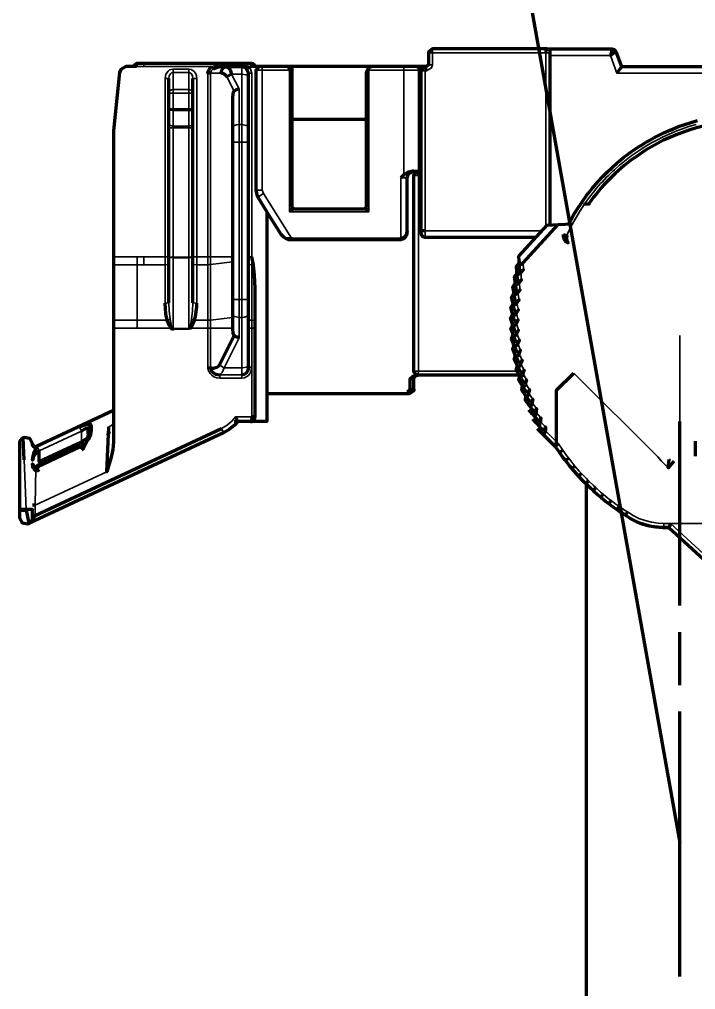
# Model space of a CAD drawing. Extents: x 0 to 174, y 0 to 33.
# Drawn here: x 30.318 to 31.323, y 16.521 to 17.963 of the extents above; entities that cross this region are included whole.
import ezdxf

# ---------------------------------------------------------------- set-up
doc = ezdxf.new("R2010")
doc.units = 0
doc.layers.add('PDF2_형상', color=157, linetype='Continuous', true_color=0x405f80)

msp = doc.modelspace()

# ---------------------------------------------------------------- linework, layer by layer
at = {"layer": 'PDF2_형상', "color": 7, "lineweight": 70}
msp.add_lwpolyline([(30.8801, 19.1001), (31.2996, 16.7394)], dxfattribs=at)
at = {"layer": 'PDF2_형상', "lineweight": 70}
for points in [[(31.1072, 17.6578), (31.1072, 17.9136), (31.1068, 17.916), (31.1056, 17.9179), (31.1036, 17.9192), (31.1014, 17.9196), (31.1004, 17.9196), (30.9321, 17.9196), (30.9262, 17.9147), (30.9261, 17.9136), (30.9261, 17.896), (30.9232, 17.8931), (30.9213, 17.8931), (30.9078, 17.8931), (30.8897, 17.8931), (30.8435, 17.8931), (30.7185, 17.8931), (30.679, 17.8931), (30.6742, 17.8931), (30.6633, 17.8931), (30.6633, 17.8979)], [(31.1004, 17.9196), (31.1004, 17.9136)], [(31.1021, 17.9196), (31.1993, 17.9196), (31.2026, 17.9185), (31.2039, 17.9172), (31.2047, 17.9157), (31.2132, 17.8931)], [(31.1993, 17.9196), (31.1965, 17.9097), (31.2047, 17.9157)], [(30.6742, 17.8931), (30.6693, 17.8881), (30.6693, 17.7097), (30.6715, 17.7004), (30.6722, 17.6992), (30.686, 17.6774), (30.686, 17.3654), (30.6614, 17.3654), (30.6425, 17.3654), (30.6375, 17.3599), (30.6299, 17.3537), (30.6214, 17.3489), (30.4947, 17.2897), (30.3318, 17.2139), (30.3333, 17.2147)], [(30.4921, 17.8931), (30.4764, 17.8931), (30.4685, 17.889), (30.4665, 17.8842), (30.4579, 17.7975), (30.4576, 17.7917), (30.4576, 17.6106), (30.4576, 17.5987), (30.4576, 17.516), (30.4576, 17.5043), (30.4576, 17.4343), (30.4576, 17.3354), (30.4567, 17.3239), (30.4543, 17.3125), (30.4478, 17.2907), (30.451, 17.3578)], [(30.6682, 17.8931), (30.6679, 17.8949), (30.6668, 17.8965), (30.6653, 17.8975), (30.6633, 17.8979), (30.5029, 17.8979), (30.4931, 17.8979), (30.4921, 17.8979), (30.4872, 17.8931)], [(30.6018, 17.8832), (30.5983, 17.8832), (30.599, 17.8869), (30.601, 17.8904), (30.6036, 17.8931)], [(30.6062, 17.8897), (30.6118, 17.8922), (30.6179, 17.8931), (30.6247, 17.8931), (30.6486, 17.8931), (30.6486, 17.8954)], [(30.6274, 17.8924), (30.6233, 17.8928)], [(30.6578, 17.4418), (30.6585, 17.4461), (30.6585, 17.4496), (30.6585, 17.5247), (30.6585, 17.5467), (30.6585, 17.7807), (30.6585, 17.8026), (30.6585, 17.8778), (30.6585, 17.8832), (30.6544, 17.8911), (30.6486, 17.8931)], [(30.6596, 17.8931), (30.6562, 17.89), (30.656, 17.8897)], [(30.8435, 17.8931), (30.8396, 17.8922), (30.8361, 17.8897), (30.8342, 17.8865), (30.8336, 17.8832), (30.8336, 17.6851), (30.8331, 17.6832), (30.8317, 17.6818), (30.8297, 17.6813), (30.7274, 17.6813), (30.7254, 17.6818), (30.7239, 17.6832), (30.7233, 17.6851), (30.7233, 17.8881), (30.7222, 17.8913), (30.72, 17.8928), (30.7185, 17.8931), (30.7215, 17.8919), (30.7226, 17.8906), (30.7233, 17.8881), (30.7229, 17.8881), (30.7194, 17.8881), (30.719, 17.8919), (30.7189, 17.8926), (30.7186, 17.8929), (30.7185, 17.8931)], [(30.8361, 17.8897), (30.8375, 17.8881)], [(30.9044, 17.7375), (30.9096, 17.7375), (30.9128, 17.7375), (30.9128, 17.8881), (30.9126, 17.8896), (30.9108, 17.8921), (30.9078, 17.8931)], [(31.0858, 17.639), (30.9213, 17.639), (30.9182, 17.6399), (30.9161, 17.6421), (30.9153, 17.645), (30.9153, 17.6489), (30.9153, 17.8871), (30.9154, 17.8882), (30.9213, 17.8931)], [(31.2132, 17.8929), (31.2064, 17.8832)], [(31.2233, 17.8931), (32.1268, 17.8931), (32.1446, 17.8931), (32.1535, 17.8931), (32.1561, 17.8926), (32.1594, 17.8911), (32.1633, 17.8832), (32.1633, 17.7917), (32.1633, 17.7793), (32.1633, 17.4926), (32.1633, 17.4442), (32.1633, 17.4437), (32.1586, 17.4456), (32.1567, 17.4457), (32.1567, 17.4418), (32.1587, 17.4419), (32.16, 17.4415), (32.161, 17.4406), (32.1614, 17.4397), (32.1614, 17.4387), (32.1601, 17.4369), (32.1535, 17.4343), (31.8147, 17.4343)], [(30.5403, 17.5422), (30.5403, 17.6101), (30.5403, 17.8019), (30.5403, 17.8075), (30.5403, 17.8306), (30.5403, 17.8539), (30.5403, 17.8757)], [(30.5757, 17.5422), (30.5757, 17.6101), (30.5757, 17.8019), (30.5757, 17.8075), (30.5757, 17.8306), (30.5757, 17.8539), (30.5757, 17.8757)], [(30.6446, 17.86), (30.6404, 17.8587), (30.6371, 17.8568), (30.6365, 17.8564), (30.6358, 17.855), (30.6351, 17.8525), (30.6349, 17.8474), (30.6349, 17.8026), (30.6349, 17.7807), (30.6349, 17.5467), (30.6349, 17.5247), (30.6349, 17.5026), (30.6351, 17.4975), (30.6358, 17.495), (30.6371, 17.4932), (30.6153, 17.4496), (30.6136, 17.4474), (30.6115, 17.4457), (30.6067, 17.4442), (30.6018, 17.4454)], [(30.8336, 17.8143), (30.7233, 17.8143)], [(31.1536, 17.6908), (31.1482, 17.6826), (31.1429, 17.6742), (31.1381, 17.6657), (31.1344, 17.6589), (31.1381, 17.6657), (31.1429, 17.6742), (31.1482, 17.6826), (31.1536, 17.6908), (31.1556, 17.6936), (31.1613, 17.7015), (31.1633, 17.7043), (31.1694, 17.7121), (31.1697, 17.7124), (31.1719, 17.715), (31.1785, 17.7224), (31.1851, 17.7296), (31.1921, 17.7367), (31.1992, 17.7433), (31.2065, 17.7499), (31.2092, 17.7521), (31.2168, 17.7583), (31.2196, 17.7604), (31.2275, 17.7663), (31.2303, 17.7682), (31.2385, 17.7737), (31.2413, 17.7756), (31.2497, 17.7807), (31.2526, 17.7825), (31.2613, 17.7872), (31.2643, 17.7889), (31.2731, 17.7932), (31.2762, 17.7947), (31.2851, 17.7988), (31.2856, 17.7989), (31.2888, 17.8003), (31.2979, 17.8039), (31.3072, 17.8071), (31.3165, 17.8101), (31.326, 17.8128)], [(31.2318, 17.7572), (31.2318, 17.7572)], [(30.7172, 17.6363), (30.7225, 17.636), (30.8849, 17.636), (30.8896, 17.6375), (30.8925, 17.6408), (30.8942, 17.6447), (30.8946, 17.6487), (30.8933, 17.6424), (30.891, 17.6387), (30.8878, 17.6367), (30.8849, 17.636), (30.8849, 17.6379), (30.8892, 17.639), (30.8922, 17.6417), (30.894, 17.6451), (30.8946, 17.6487), (30.8946, 17.7276), (30.8965, 17.7335), (30.9044, 17.7375), (30.9031, 17.7375), (30.896, 17.736), (30.8897, 17.7322), (30.8849, 17.7276)], [(30.9044, 17.4285), (30.905, 17.4307), (30.9062, 17.4326), (30.9081, 17.4339), (30.9104, 17.4343), (30.9067, 17.4357), (30.9047, 17.4386), (30.9044, 17.4403), (30.9044, 17.7315), (30.9047, 17.7331), (30.9057, 17.7344), (30.9069, 17.7353), (30.9085, 17.7356), (30.9114, 17.7356), (30.9153, 17.7394)], [(30.9114, 17.7356), (30.9114, 17.7344), (30.9114, 17.7315)], [(30.7167, 17.6376), (30.7225, 17.6379), (30.7225, 17.636), (30.7225, 17.6358), (30.7225, 17.636), (30.7175, 17.6364), (30.7143, 17.6372), (30.7115, 17.6389), (30.7072, 17.6436), (30.686, 17.6774)], [(31.0575, 17.5886), (31.0582, 17.5861), (31.0586, 17.5853), (31.0592, 17.5849), (31.0599, 17.5846), (31.0606, 17.5846), (31.0612, 17.5849), (31.0631, 17.5861), (31.0636, 17.5868), (31.0674, 17.5911), (31.0651, 17.5893), (31.0639, 17.5889), (31.0633, 17.589), (31.0628, 17.5893), (31.0619, 17.5904), (31.0614, 17.5932), (31.0608, 17.6037), (31.0606, 17.6115), (31.1028, 17.6575), (31.1189, 17.6582), (31.1401, 17.6592)], [(31.0608, 17.6037), (31.0614, 17.6011), (31.0618, 17.6003), (31.0624, 17.5999), (31.0631, 17.5996), (31.0638, 17.5996), (31.0644, 17.5997), (31.0663, 17.6008), (31.0669, 17.6015), (31.1189, 17.6582)], [(30.7072, 17.6436), (30.7111, 17.6396), (30.7136, 17.6383), (30.7167, 17.6376), (30.7169, 17.6367), (30.7171, 17.6364), (30.7174, 17.6363), (30.7175, 17.6364)], [(30.9213, 17.6489), (30.9153, 17.6489)], [(30.6682, 17.3724), (30.6633, 17.3724), (30.6628, 17.3674), (30.6614, 17.3654), (30.6638, 17.3658), (30.6658, 17.3671), (30.6674, 17.3689), (30.6682, 17.3724), (30.6682, 17.5043), (30.6682, 17.5154), (30.6682, 17.5632), (30.6676, 17.5836), (30.6658, 17.5987), (30.6633, 17.6106)], [(31.0549, 17.5735), (31.0556, 17.571), (31.0561, 17.5701), (31.0567, 17.5697), (31.0574, 17.5694), (31.0581, 17.5696), (31.0587, 17.5697), (31.0604, 17.5711), (31.061, 17.5718), (31.0646, 17.5764), (31.0625, 17.5744), (31.0611, 17.574), (31.0606, 17.574), (31.06, 17.5743), (31.0592, 17.5754), (31.0585, 17.5782), (31.0575, 17.5886), (31.0568, 17.5964), (31.061, 17.6014)], [(31.0528, 17.5582), (31.0536, 17.5557), (31.0542, 17.5549), (31.0547, 17.5544), (31.0554, 17.5543), (31.0561, 17.5543), (31.0568, 17.5547), (31.0585, 17.556), (31.059, 17.5568), (31.0624, 17.5615), (31.0603, 17.5594), (31.059, 17.5589), (31.0585, 17.559), (31.0579, 17.5592), (31.0569, 17.5603), (31.0563, 17.5631), (31.0549, 17.5735), (31.0538, 17.5812), (31.0578, 17.5862)], [(31.0514, 17.5428), (31.0524, 17.5403), (31.0529, 17.5396), (31.0536, 17.5392), (31.0542, 17.539), (31.0549, 17.5392), (31.0557, 17.5394), (31.0572, 17.541), (31.0576, 17.5417), (31.0608, 17.5465), (31.0589, 17.5444), (31.0576, 17.5439), (31.0571, 17.5439), (31.0565, 17.544), (31.0556, 17.545), (31.0546, 17.5478), (31.0528, 17.5582), (31.0514, 17.5658), (31.0551, 17.5711)], [(31.0507, 17.5274), (31.0518, 17.5249), (31.0524, 17.5243), (31.0531, 17.5239), (31.0538, 17.5237), (31.0544, 17.5239), (31.0551, 17.5242), (31.0565, 17.5257), (31.0571, 17.5265), (31.06, 17.5315), (31.0582, 17.5293), (31.0569, 17.5287), (31.0563, 17.5287), (31.0557, 17.5289), (31.0547, 17.5299), (31.0536, 17.5325), (31.0514, 17.5428), (31.0497, 17.5504), (31.0532, 17.5558)], [(30.5435, 17.5043), (30.541, 17.5081), (30.5378, 17.516), (30.5356, 17.5256), (30.5344, 17.5415)], [(30.5712, 17.5054), (30.5726, 17.5043), (30.5749, 17.5076), (30.5783, 17.516), (30.5799, 17.5218), (30.5815, 17.5362), (30.5817, 17.5415)], [(31.0507, 17.5119), (31.0518, 17.5096), (31.0525, 17.5089), (31.0532, 17.5085), (31.0538, 17.5085), (31.0544, 17.5086), (31.0551, 17.509), (31.0565, 17.5106), (31.0571, 17.5114), (31.0597, 17.5165), (31.0581, 17.5142), (31.0568, 17.5135), (31.0563, 17.5135), (31.0557, 17.5136), (31.0546, 17.5146), (31.0535, 17.5172), (31.0507, 17.5274), (31.0486, 17.5349), (31.0519, 17.5404)], [(31.0514, 17.4965), (31.0526, 17.4942), (31.0532, 17.4936), (31.0539, 17.4932), (31.0546, 17.4932), (31.0553, 17.4933), (31.056, 17.4938), (31.0572, 17.4954), (31.0576, 17.4962), (31.0601, 17.5015), (31.0586, 17.499), (31.0574, 17.4983), (31.0568, 17.4983), (31.0563, 17.4985), (31.0551, 17.4993), (31.0539, 17.5019), (31.0507, 17.5119), (31.0483, 17.5193), (31.0512, 17.5251)], [(31.0526, 17.4811), (31.054, 17.4789), (31.0547, 17.4782), (31.0554, 17.4779), (31.0561, 17.4779), (31.0567, 17.4782), (31.0574, 17.4786), (31.0586, 17.4803), (31.059, 17.4811), (31.0612, 17.4865), (31.0597, 17.484), (31.0586, 17.4832), (31.0581, 17.4832), (31.0575, 17.4833), (31.0563, 17.484), (31.0549, 17.4867), (31.0514, 17.4965), (31.0486, 17.5038), (31.0514, 17.5097)], [(30.5463, 17.5039), (30.5463, 17.5026), (30.5451, 17.5029), (30.5435, 17.5043), (30.5449, 17.5054)], [(30.5699, 17.5039), (30.5699, 17.5026)], [(30.6446, 17.49), (30.6404, 17.4912), (30.6371, 17.4932)], [(31.0546, 17.4658), (31.0561, 17.4636), (31.0568, 17.4631), (31.0575, 17.4628), (31.0582, 17.4628), (31.0589, 17.4631), (31.0594, 17.4635), (31.0607, 17.4653), (31.061, 17.4661), (31.0631, 17.4715), (31.0615, 17.469), (31.0606, 17.4682), (31.0599, 17.4681), (31.0593, 17.4682), (31.0582, 17.4689), (31.0567, 17.4714), (31.0526, 17.4811), (31.0496, 17.4883), (31.0521, 17.4943)], [(31.0572, 17.4506), (31.0589, 17.4485), (31.0596, 17.4479), (31.0603, 17.4476), (31.061, 17.4476), (31.0617, 17.4479), (31.0622, 17.4485), (31.0633, 17.4503), (31.0636, 17.4511), (31.0654, 17.4567), (31.0642, 17.454), (31.0631, 17.4532), (31.0625, 17.4531), (31.0618, 17.4532), (31.0607, 17.4539), (31.059, 17.4562), (31.0546, 17.4658), (31.0514, 17.4729), (31.0535, 17.4789)], [(31.0606, 17.4356), (31.0622, 17.4335), (31.0631, 17.4329), (31.0638, 17.4328), (31.0644, 17.4328), (31.065, 17.4331), (31.0657, 17.4336), (31.0667, 17.4354), (31.0669, 17.4364), (31.0685, 17.4419), (31.0672, 17.4393), (31.0663, 17.4385), (31.0657, 17.4382), (31.065, 17.4383), (31.0639, 17.4389), (31.0621, 17.4413), (31.0572, 17.4506), (31.0536, 17.4575), (31.0556, 17.4636)], [(30.5983, 17.4454), (30.6018, 17.4454), (30.6028, 17.4422), (30.6046, 17.4394), (30.6096, 17.436), (30.6157, 17.4349)], [(30.6585, 17.4461), (30.6576, 17.4414), (30.6551, 17.4375), (30.6521, 17.4356), (30.6486, 17.4349)], [(31.0646, 17.4206), (31.0663, 17.4186), (31.0671, 17.4182), (31.0678, 17.4179), (31.0685, 17.4181), (31.0692, 17.4183), (31.0697, 17.4189), (31.0706, 17.4208), (31.0708, 17.4217), (31.0721, 17.4274), (31.0711, 17.4247), (31.07, 17.4238), (31.0694, 17.4235), (31.0689, 17.4235), (31.0676, 17.4242), (31.0658, 17.4264), (31.0606, 17.4356), (31.0567, 17.4422), (31.0583, 17.4485)], [(31.1165, 17.3351), (31.1161, 17.3324), (31.1154, 17.3312), (31.1144, 17.3308), (31.1135, 17.3308), (31.1115, 17.3318), (31.1106, 17.3326), (31.1115, 17.3318), (31.1135, 17.3308), (31.1144, 17.3308), (31.1154, 17.3312), (31.1161, 17.3324), (31.1165, 17.3351), (31.1165, 17.4119), (31.1421, 17.4375)], [(30.9044, 17.4136), (30.9044, 17.4285), (30.8986, 17.4285), (30.8986, 17.4136), (30.9044, 17.4136), (30.9042, 17.4114), (30.8976, 17.4068), (30.8957, 17.4068), (30.686, 17.4068)], [(31.0612, 17.4343), (30.9104, 17.4343), (30.9087, 17.4343), (30.9067, 17.434), (30.9025, 17.4321), (30.8986, 17.4285)], [(31.0692, 17.4058), (31.071, 17.4039), (31.0718, 17.4035), (31.0725, 17.4033), (31.0732, 17.4035), (31.0739, 17.4039), (31.0743, 17.4044), (31.0753, 17.4064), (31.0754, 17.4072), (31.0764, 17.4129), (31.0756, 17.4103), (31.0746, 17.4092), (31.074, 17.409), (31.0733, 17.409), (31.0721, 17.4096), (31.0701, 17.4117), (31.0646, 17.4206), (31.0604, 17.4272), (31.0618, 17.4335)], [(30.8957, 17.4126), (30.8957, 17.4068)], [(30.8976, 17.4068), (30.8976, 17.4072), (30.8976, 17.4126)], [(31.0744, 17.3914), (31.0764, 17.3894), (31.0772, 17.3892), (31.0779, 17.389), (31.0786, 17.3892), (31.0792, 17.3894), (31.0797, 17.3901), (31.0804, 17.3921), (31.0806, 17.3929), (31.0814, 17.3987), (31.0806, 17.396), (31.0796, 17.395), (31.0792, 17.3947), (31.0785, 17.3947), (31.0772, 17.3951), (31.0751, 17.3972), (31.0692, 17.4058), (31.0647, 17.4122), (31.0658, 17.4186)], [(31.0706, 17.4039), (31.0697, 17.3975), (31.0744, 17.3914), (31.0808, 17.3831), (31.0829, 17.381), (31.0842, 17.3806), (31.0849, 17.3807), (31.0854, 17.3808), (31.0862, 17.3819), (31.0869, 17.3847), (31.0864, 17.379), (31.0862, 17.3781), (31.0856, 17.3761), (31.0851, 17.3754), (31.0846, 17.375), (31.0839, 17.3749), (31.0832, 17.375), (31.0824, 17.3753), (31.0803, 17.3771), (31.0753, 17.3831)], [(30.3432, 17.3288), (30.3432, 17.3274), (30.3406, 17.3271), (30.3383, 17.3285), (30.3375, 17.3308), (30.3375, 17.3324), (30.3383, 17.3299), (30.3406, 17.3285), (30.3432, 17.3288), (30.4576, 17.3822)], [(30.6374, 17.3654), (30.6425, 17.3654), (30.639, 17.3724)], [(31.0803, 17.3771), (31.0871, 17.369), (31.0893, 17.3671), (31.0906, 17.3667), (31.0911, 17.3668), (31.0917, 17.3671), (31.0925, 17.3682), (31.0931, 17.371), (31.0928, 17.3653), (31.0928, 17.3643), (31.0921, 17.3624), (31.0917, 17.3617), (31.0911, 17.3613), (31.0904, 17.361), (31.0897, 17.3611), (31.0889, 17.3614), (31.0868, 17.3631), (31.0815, 17.3688)], [(30.3375, 17.3325), (30.3336, 17.3403), (30.325, 17.3419), (30.3236, 17.3414), (30.3212, 17.3399), (30.3194, 17.3378), (30.3183, 17.3351), (30.3179, 17.3325), (30.3179, 17.2347), (30.3179, 17.2336), (30.3278, 17.2336), (30.3318, 17.2139), (30.3343, 17.2156), (30.3362, 17.2178), (30.3372, 17.2206), (30.3375, 17.2236), (30.3376, 17.2236), (30.3376, 17.2237), (30.3381, 17.2239), (30.3411, 17.2243), (30.3415, 17.226), (30.6185, 17.3551)], [(30.4247, 17.3526), (30.4236, 17.3464), (30.4206, 17.3394), (30.4157, 17.3325), (30.4125, 17.3292), (30.4086, 17.3267), (30.4075, 17.329), (30.3444, 17.2996), (30.3456, 17.2974), (30.3425, 17.2962), (30.3403, 17.2964), (30.3385, 17.2971), (30.3376, 17.2981), (30.3375, 17.2986)], [(30.4075, 17.3574), (30.4169, 17.3611), (30.4217, 17.3618), (30.4232, 17.3614), (30.4242, 17.3604), (30.4244, 17.359), (30.4228, 17.3581), (30.4214, 17.3568), (30.4206, 17.3551), (30.4203, 17.3533), (30.4201, 17.3546), (30.4199, 17.3551), (30.4193, 17.3556), (30.4186, 17.3558), (30.4165, 17.3553), (30.4146, 17.3543), (30.4104, 17.3513)], [(30.4244, 17.359), (30.4247, 17.3526), (30.4214, 17.3506), (30.4203, 17.3474), (30.4203, 17.3533)], [(30.4483, 17.3453), (30.4508, 17.3474), (30.4517, 17.3506)], [(31.0868, 17.3631), (31.0939, 17.3553), (31.0962, 17.3535), (31.0975, 17.3532), (31.0981, 17.3533), (31.0986, 17.3536), (31.0994, 17.3547), (31.0999, 17.3576), (31.0999, 17.3518), (31.0997, 17.3508), (31.0993, 17.3489), (31.0989, 17.3482), (31.0983, 17.3478), (31.0976, 17.3475), (31.0969, 17.3475), (31.0961, 17.3478), (31.0939, 17.3493), (31.0883, 17.3549)], [(30.3249, 17.3085), (30.3236, 17.3414)], [(30.4203, 17.3474), (30.4193, 17.3406), (30.4168, 17.3329), (30.4131, 17.3257), (30.4104, 17.3228)], [(30.4203, 17.3376), (30.4201, 17.3389), (30.4199, 17.3393), (30.4194, 17.3397), (30.4187, 17.3399), (30.4169, 17.3393), (30.4149, 17.3382), (30.4104, 17.3349)], [(31.1749, 17.2674), (31.1708, 17.2631), (31.1668, 17.2664), (31.1599, 17.2735), (31.156, 17.2771), (31.1494, 17.2843), (31.1457, 17.2881), (31.1394, 17.2957), (31.1358, 17.2996), (31.1299, 17.3075), (31.1265, 17.3115), (31.121, 17.3196), (31.1203, 17.3206), (31.1147, 17.3286), (31.1106, 17.3326), (31.0939, 17.3493)], [(31.3224, 17.3364), (31.3224, 17.314)], [(30.4129, 17.3294), (30.4104, 17.3349), (30.3474, 17.3054), (30.3474, 17.3219), (30.3406, 17.3153), (30.3383, 17.3118), (30.3375, 17.3083)], [(30.3375, 17.3099), (30.3375, 17.3083), (30.3378, 17.3114), (30.3396, 17.3179), (30.3414, 17.3226), (30.3432, 17.3274), (30.3446, 17.3281)], [(31.1193, 17.3322), (31.1147, 17.3286)], [(31.1258, 17.3231), (31.121, 17.3196), (31.1265, 17.3115), (31.13, 17.3075), (31.1358, 17.2996), (31.1394, 17.2957), (31.1457, 17.2881), (31.1494, 17.2843), (31.156, 17.2771), (31.1599, 17.2735), (31.164, 17.2776)], [(31.1346, 17.3111), (31.13, 17.3075)], [(31.2908, 17.3068), (31.2826, 17.2969), (31.2839, 17.3094), (31.2839, 17.3097)], [(30.3375, 17.3031), (30.3381, 17.3011)], [(30.3474, 17.2935), (30.3453, 17.2922), (30.3431, 17.2922), (30.3417, 17.2928), (30.3397, 17.2949), (30.3381, 17.2985), (30.3375, 17.3024), (30.3381, 17.301), (30.3392, 17.2999), (30.3417, 17.2989), (30.3425, 17.2983), (30.3425, 17.2962)], [(30.3378, 17.3019), (30.3378, 17.3015)], [(30.4947, 17.2897), (30.4967, 17.2918), (30.4969, 17.2933)], [(31.1439, 17.2994), (31.1394, 17.2957)], [(31.1538, 17.2883), (31.1494, 17.2843)], [(31.1608, 17.2724), (31.1608, 14.4561), (31.4383, 14.4561), (31.4383, 17.0661)], [(30.3179, 17.2536), (30.3181, 17.2347)], [(31.1708, 17.2631), (31.1781, 17.2564), (31.1822, 17.2531), (31.1897, 17.2467), (31.194, 17.2436), (31.2018, 17.2376), (31.2063, 17.2347), (31.2143, 17.229), (31.2189, 17.2263), (31.2271, 17.221), (31.2358, 17.2165), (31.245, 17.2129), (31.2544, 17.2104), (31.2642, 17.2088), (31.274, 17.2081), (31.2761, 17.2079), (31.2676, 17.2083), (31.2579, 17.2097), (31.2483, 17.2119), (31.239, 17.2151), (31.2301, 17.2193), (31.2217, 17.2243), (31.2137, 17.2301), (31.2064, 17.2368)], [(31.186, 17.2576), (31.1822, 17.2531)], [(30.3415, 17.2411), (30.3387, 17.2411), (30.3375, 17.2411)], [(31.1976, 17.2483), (31.194, 17.2436)], [(31.2096, 17.2396), (31.2063, 17.2347)], [(30.3375, 17.2236), (30.3375, 17.2336), (30.3375, 17.2347), (30.3347, 17.2347), (30.3278, 17.2347), (30.3192, 17.2347), (30.3179, 17.2347)], [(30.3179, 17.2336), (30.3179, 17.2228), (30.3218, 17.2149), (30.3304, 17.2133), (30.3318, 17.2139), (30.3353, 17.2158), (30.3383, 17.2186), (30.3376, 17.2186), (30.3371, 17.2185), (30.3362, 17.2178)], [(30.3415, 17.226), (30.3381, 17.226), (30.3375, 17.226)], [(31.2219, 17.2313), (31.2189, 17.2263)], [(30.3324, 17.2142), (30.3332, 17.2146)]]:
    msp.add_lwpolyline(points, dxfattribs=at)
at = {"layer": 'PDF2_형상', "lineweight": 35}
for points in [[(30.9321, 17.9196), (30.9321, 17.9136), (30.9261, 17.9136)], [(31.1004, 17.9136), (30.9321, 17.9136), (30.9321, 17.896), (30.9261, 17.896)], [(31.1072, 17.9136), (31.1004, 17.9136), (31.1004, 17.655)], [(31.8135, 17.4403), (32.1535, 17.4403), (32.1567, 17.4418), (32.1092, 17.4418), (32.1072, 17.4421), (32.1032, 17.4444), (32.1003, 17.4489), (32.0993, 17.4543), (32.0993, 17.8576), (32.1043, 17.8576), (32.1092, 17.8576), (32.105, 17.86), (32.1007, 17.8625), (32.1126, 17.8832), (31.2064, 17.8832), (31.1965, 17.9097), (31.1072, 17.9097)], [(30.4576, 17.6106), (30.4931, 17.6106), (30.5029, 17.6106), (30.5344, 17.6106), (30.5344, 17.8757), (30.5356, 17.8817), (30.5389, 17.8865), (30.5412, 17.8882), (30.5463, 17.8894), (30.5463, 17.8854), (30.5463, 17.8844), (30.5442, 17.8839), (30.5425, 17.8826), (30.5408, 17.8793), (30.5403, 17.8757), (30.5396, 17.8757), (30.5344, 17.8757)], [(30.4921, 17.8978), (30.4901, 17.8974), (30.4886, 17.8964), (30.4881, 17.8957), (30.4875, 17.8949), (30.4872, 17.8931)], [(30.4931, 17.8931), (30.4921, 17.8931), (30.4921, 17.8978), (30.4921, 17.8979)], [(30.5029, 17.8979), (30.5029, 17.8931), (30.4931, 17.8931), (30.4931, 17.8979)], [(30.5029, 17.8931), (30.6004, 17.8931), (30.6036, 17.8931), (30.6056, 17.8906), (30.6062, 17.8897), (30.6033, 17.8872), (30.6018, 17.8832)], [(30.5817, 17.8757), (30.5813, 17.8792), (30.5801, 17.8825), (30.5782, 17.8854), (30.5758, 17.8875), (30.5732, 17.8889), (30.5699, 17.8894), (30.5463, 17.8894)], [(30.5699, 17.8894), (30.5699, 17.8858), (30.5699, 17.8844), (30.5715, 17.884), (30.5731, 17.8831), (30.5743, 17.8815), (30.5754, 17.8788), (30.5757, 17.8757), (30.5817, 17.8757), (30.5817, 17.6106), (30.5983, 17.6106), (30.5983, 17.8832)], [(30.6596, 17.8931), (30.6543, 17.8949), (30.6486, 17.8954), (30.6179, 17.8954), (30.6106, 17.895), (30.6036, 17.8931)], [(30.6179, 17.8954), (30.6179, 17.8931)], [(30.6486, 17.8931), (30.6486, 17.8821), (30.6486, 17.8071), (30.6446, 17.8071), (30.6446, 17.7807), (30.6486, 17.7807), (30.6486, 17.5467), (30.6585, 17.5467)], [(30.6633, 17.8931), (30.6596, 17.8931), (30.6604, 17.8921), (30.6633, 17.8832), (30.6633, 17.6106), (30.6633, 17.5987), (30.6633, 17.516), (30.6668, 17.5158), (30.6679, 17.5156), (30.6682, 17.5156), (30.6682, 17.5154)], [(30.6693, 17.8881), (30.679, 17.8881), (30.679, 17.8931)], [(30.6693, 17.7097), (30.679, 17.7097), (30.679, 17.8881), (30.7194, 17.8881), (30.7194, 17.6774), (30.8375, 17.6774), (30.8375, 17.8881), (30.8897, 17.8881), (30.9128, 17.8881)], [(30.8897, 17.8931), (30.8897, 17.8881), (30.8897, 17.7322)], [(30.9153, 17.8871), (30.9213, 17.8871), (30.9213, 17.8931)], [(30.9213, 17.639), (30.9213, 17.6489), (30.9213, 17.8871), (30.9232, 17.8871), (30.9232, 17.8931)], [(30.9232, 17.8871), (30.9307, 17.8913), (30.9321, 17.896)], [(30.6349, 17.6106), (30.6018, 17.6106), (30.6018, 17.8832), (30.6178, 17.8832)], [(30.6265, 17.8778), (30.6371, 17.8568)], [(30.6349, 17.8026), (30.6356, 17.8044), (30.6376, 17.8058), (30.6408, 17.8067), (30.6446, 17.8071), (30.6446, 17.86), (30.6335, 17.8821), (30.6486, 17.8821), (30.6553, 17.881), (30.6574, 17.8797), (30.6579, 17.879), (30.6583, 17.8785), (30.6585, 17.8778)], [(30.6585, 17.8832), (30.6633, 17.8832)], [(30.5403, 17.8075), (30.5403, 17.8072), (30.5406, 17.8068), (30.541, 17.8063), (30.5425, 17.8054), (30.5463, 17.8047), (30.5699, 17.8047), (30.5699, 17.8019), (30.5463, 17.8019), (30.5463, 17.8047), (30.5463, 17.8278), (30.5463, 17.8306), (30.5403, 17.8306), (30.5403, 17.8303), (30.5406, 17.8297), (30.541, 17.8292), (30.5425, 17.8283), (30.5463, 17.8278), (30.5699, 17.8278), (30.5699, 17.8047), (30.5721, 17.805), (30.574, 17.8056), (30.5757, 17.8075)], [(30.5403, 17.8019), (30.5463, 17.8019), (30.5463, 17.6101), (30.5699, 17.6101), (30.5699, 17.6089), (30.5699, 17.5039), (30.5463, 17.5039), (30.5463, 17.6089), (30.5699, 17.6089), (30.574, 17.6093), (30.5753, 17.6097), (30.5757, 17.6101), (30.5699, 17.6101), (30.5699, 17.8019), (30.5757, 17.8019)], [(30.6585, 17.7807), (30.6486, 17.7807), (30.6486, 17.8071), (30.6553, 17.8058), (30.6574, 17.8047), (30.6579, 17.804), (30.6583, 17.8033), (30.6585, 17.8026)], [(31.324, 17.8072), (31.3146, 17.8044), (31.3115, 17.8035), (31.3022, 17.8001), (31.2931, 17.7967), (31.284, 17.7929), (31.2751, 17.7889), (31.2664, 17.7844), (31.2578, 17.7797), (31.2493, 17.7747), (31.241, 17.7696), (31.2328, 17.764), (31.2306, 17.7625), (31.2226, 17.7567), (31.2201, 17.7547), (31.2125, 17.7485), (31.21, 17.7464), (31.2026, 17.7399), (31.2003, 17.7378), (31.1932, 17.7308), (31.191, 17.7286), (31.1842, 17.7215), (31.1821, 17.7192), (31.1756, 17.7117), (31.1735, 17.7092), (31.1674, 17.7015), (31.1654, 17.6989), (31.1596, 17.691), (31.1578, 17.6883), (31.1524, 17.6801), (31.1507, 17.6774), (31.1456, 17.669), (31.144, 17.6662), (31.1401, 17.6592)], [(30.6349, 17.7807), (30.6446, 17.7807), (30.6446, 17.5467), (30.6486, 17.5467), (30.6486, 17.5203), (30.6524, 17.5207), (30.6556, 17.5215), (30.6576, 17.5229), (30.6585, 17.5247)], [(30.6722, 17.6992), (30.6806, 17.7044), (30.7225, 17.6379), (30.8849, 17.6379), (30.8849, 17.7276), (30.8946, 17.7276)], [(31.0578, 17.4403), (30.9114, 17.4403), (30.9114, 17.7315), (30.9044, 17.7315)], [(30.9114, 17.7315), (30.9153, 17.7326)], [(30.679, 17.7097), (30.6806, 17.7044)], [(30.7274, 17.6813), (30.7194, 17.6774), (30.7233, 17.6851)], [(30.8336, 17.6851), (30.8375, 17.6774), (30.8297, 17.6813)], [(31.1576, 17.6881), (31.1522, 17.6799), (31.1471, 17.6714), (31.1421, 17.6629), (31.1375, 17.6542), (31.1332, 17.6453), (31.1321, 17.6429)], [(30.9213, 17.6489), (31.0949, 17.6489)], [(31.1322, 17.6429), (31.1319, 17.6422)], [(30.4576, 17.5987), (30.4872, 17.5987), (30.4931, 17.5987), (30.4931, 17.6106)], [(30.5403, 17.6106), (30.5344, 17.6106), (30.5344, 17.5987), (30.5029, 17.5987), (30.5029, 17.6106)], [(30.6349, 17.52), (30.6018, 17.5161), (30.6018, 17.599), (30.6018, 17.6106), (30.5983, 17.6106), (30.5983, 17.5987), (30.5817, 17.5987), (30.5817, 17.5415), (30.5765, 17.5419), (30.576, 17.5421), (30.5758, 17.5421), (30.5758, 17.5422), (30.5757, 17.5422), (30.5754, 17.5299), (30.574, 17.5175), (30.5783, 17.516), (30.5983, 17.516), (30.5983, 17.5987), (30.6001, 17.5989), (30.6018, 17.599), (30.6349, 17.6029)], [(30.5757, 17.5994), (30.5758, 17.5994), (30.5758, 17.5993), (30.5762, 17.5992), (30.5775, 17.599), (30.5817, 17.5987), (30.5817, 17.6106), (30.5757, 17.6106)], [(30.6585, 17.6106), (30.6633, 17.6106)], [(30.4576, 17.516), (30.4872, 17.516), (30.4931, 17.516), (30.5029, 17.516), (30.5378, 17.516), (30.5419, 17.5175), (30.5407, 17.5299), (30.5403, 17.5422), (30.5403, 17.5421), (30.54, 17.5421), (30.5396, 17.5419), (30.5344, 17.5415), (30.5344, 17.5987), (30.5386, 17.599), (30.5399, 17.5992), (30.5403, 17.5994)], [(30.4576, 17.5043), (30.4931, 17.5043), (30.4931, 17.516), (30.4931, 17.5987), (30.5029, 17.5987)], [(30.6658, 17.5987), (30.6647, 17.5987), (30.6633, 17.5987), (30.6599, 17.599), (30.6587, 17.5992), (30.6585, 17.5993), (30.6585, 17.5994)], [(31.0674, 17.5911), (31.0669, 17.6015)], [(31.0646, 17.5764), (31.0636, 17.5868)], [(31.0624, 17.5615), (31.061, 17.5718)], [(31.0608, 17.5465), (31.059, 17.5568)], [(30.6349, 17.5467), (30.6446, 17.5467), (30.6446, 17.5203), (30.6486, 17.5203), (30.6486, 17.4453), (30.6524, 17.4456), (30.6556, 17.4465), (30.6576, 17.4479), (30.6585, 17.4496)], [(31.06, 17.5315), (31.0576, 17.5417)], [(30.6349, 17.5247), (30.6349, 17.524), (30.6353, 17.5233), (30.6358, 17.5226), (30.6379, 17.5215), (30.6446, 17.5203), (30.6446, 17.49), (30.6222, 17.4453), (30.6486, 17.4453), (30.6486, 17.4349), (30.6157, 17.4349), (30.6157, 17.4347), (30.6157, 17.4339), (30.6157, 17.4329), (30.6157, 17.4301)], [(31.0597, 17.5165), (31.0571, 17.5265)], [(30.5463, 17.5039), (30.5449, 17.5054), (30.544, 17.5075), (30.5419, 17.5175)], [(30.5699, 17.5039), (30.5712, 17.5054), (30.5728, 17.5107), (30.574, 17.5175)], [(30.6585, 17.5043), (30.6633, 17.5043), (30.6633, 17.516), (30.6599, 17.5161), (30.6587, 17.5164), (30.6585, 17.5164), (30.6585, 17.5165)], [(31.0601, 17.5015), (31.0571, 17.5114)], [(30.4931, 17.5043), (30.5029, 17.5043), (30.5435, 17.5043)], [(30.6486, 17.4349), (30.6486, 17.4301), (30.6157, 17.4301), (30.6114, 17.4306), (30.6072, 17.4321), (30.604, 17.4342), (30.6013, 17.4369), (30.5988, 17.4421), (30.5983, 17.4454), (30.5983, 17.5043), (30.5726, 17.5043), (30.5714, 17.5032), (30.5699, 17.5026), (30.5463, 17.5026)], [(30.6349, 17.5043), (30.6018, 17.5043), (30.6018, 17.4454)], [(30.6214, 17.3489), (30.6185, 17.3551), (30.6269, 17.36), (30.6343, 17.3665), (30.639, 17.3724), (30.6633, 17.3724), (30.6633, 17.4461), (30.6633, 17.5043), (30.6682, 17.5043)], [(31.0612, 17.4865), (31.0576, 17.4962)], [(31.0631, 17.4715), (31.059, 17.4811)], [(31.0654, 17.4567), (31.061, 17.4661)], [(30.6153, 17.4496), (30.6203, 17.4461), (30.6222, 17.4453), (30.6194, 17.4385), (30.6157, 17.4349)], [(30.6585, 17.4461), (30.6633, 17.4461), (30.6622, 17.4399), (30.6607, 17.4367), (30.6585, 17.434), (30.6528, 17.4307), (30.6486, 17.4301)], [(30.9044, 17.4403), (30.9114, 17.4403), (30.911, 17.4353), (30.9104, 17.4343)], [(31.0685, 17.4419), (31.0636, 17.4511)], [(31.1421, 17.4375), (31.2669, 17.3128), (31.2728, 17.3068), (31.2826, 17.2969)], [(31.0721, 17.4274), (31.0669, 17.4364)], [(30.8986, 17.4136), (30.8976, 17.4126), (30.8957, 17.4126)], [(31.0764, 17.4129), (31.0708, 17.4217)], [(31.0814, 17.3987), (31.0754, 17.4072)], [(31.0869, 17.3847), (31.0806, 17.3929)], [(31.0931, 17.371), (31.0864, 17.379)], [(31.0999, 17.3576), (31.0928, 17.3653)], [(30.4104, 17.3513), (30.4075, 17.3574), (30.3446, 17.3281), (30.3446, 17.3278), (30.345, 17.3269), (30.3457, 17.3256), (30.3474, 17.3219), (30.4104, 17.3513), (30.4104, 17.3349)], [(30.4576, 17.3644), (30.4572, 17.3625), (30.456, 17.3606), (30.4537, 17.3589), (30.451, 17.3578)], [(31.1165, 17.3351), (31.0999, 17.3518)], [(30.4086, 17.3267), (30.3456, 17.2974)], [(31.2761, 17.2139), (31.2761, 17.2079), (31.2761, 17.2139), (31.2675, 17.2143), (31.2578, 17.2157), (31.2483, 17.2182), (31.239, 17.2215), (31.2303, 17.226), (31.2219, 17.2313), (31.2176, 17.2339), (31.2096, 17.2396), (31.2054, 17.2422), (31.1976, 17.2483), (31.1935, 17.2512), (31.186, 17.2576), (31.1821, 17.2607), (31.1749, 17.2674), (31.171, 17.2707), (31.164, 17.2776), (31.1604, 17.2811), (31.1538, 17.2883), (31.1503, 17.2919), (31.1439, 17.2994), (31.1406, 17.3032), (31.1346, 17.3111), (31.1314, 17.315), (31.1258, 17.3231), (31.1249, 17.3242), (31.1193, 17.3322), (31.1165, 17.3351), (31.1179, 17.3338)], [(30.3375, 17.2336), (30.3372, 17.2336), (30.3368, 17.2336), (30.3347, 17.2336), (30.3278, 17.2336), (30.3278, 17.2347), (30.3249, 17.3085)], [(30.3415, 17.2411), (30.3425, 17.2962)], [(30.4478, 17.2907), (30.3415, 17.2411), (30.3415, 17.226)], [(30.3411, 17.2243), (30.3401, 17.2211), (30.3383, 17.2186)], [(31.6817, 17.2079), (31.6817, 17.2139), (31.2761, 17.2139), (31.2858, 17.2139), (31.4026, 17.1068), (31.3987, 17.1025)]]:
    msp.add_lwpolyline(points, dxfattribs=at)
for points in [[(30.5463, 17.8589), (30.5699, 17.8589), (30.5699, 17.8844), (30.5463, 17.8844)], [(30.5403, 17.8539), (30.5463, 17.8539), (30.5463, 17.8589), (30.544, 17.8585), (30.5421, 17.8575), (30.5407, 17.8558)], [(30.5699, 17.8589), (30.5699, 17.8539), (30.5757, 17.8539), (30.5757, 17.8549), (30.5753, 17.8557), (30.5747, 17.8567), (30.5732, 17.8581)], [(30.5699, 17.8539), (30.5463, 17.8539), (30.5463, 17.8306), (30.5699, 17.8306)], [(30.5757, 17.8306), (30.5699, 17.8306), (30.5699, 17.8278), (30.5721, 17.8279), (30.574, 17.8286)], [(30.5463, 17.6089), (30.5422, 17.6093), (30.5408, 17.6096), (30.5406, 17.6099), (30.5404, 17.61), (30.5403, 17.6101), (30.5463, 17.6101)], [(30.6018, 17.5161), (30.6001, 17.516), (30.5983, 17.516), (30.5983, 17.5043), (30.6018, 17.5043)]]:
    msp.add_lwpolyline(points, close=True, dxfattribs=at)
at = {"layer": 'PDF2_형상', "lineweight": 70}
for points in [[(30.6178, 17.8832), (30.6188, 17.8881), (30.6212, 17.8917), (30.6247, 17.8931), (30.6282, 17.8918), (30.6312, 17.8882), (30.6335, 17.8821), (30.6297, 17.8801), (30.6265, 17.8778), (30.625, 17.8801), (30.6228, 17.8818)], [(31.2132, 17.8929), (31.2132, 17.8931), (31.2233, 17.8931), (31.2233, 17.8929)], [(31.1271, 17.6435), (31.1319, 17.6422), (31.1312, 17.6371), (31.1321, 17.6332), (31.1333, 17.6317), (31.134, 17.6314), (31.1308, 17.6329), (31.1282, 17.6357), (31.1268, 17.6404)]]:
    msp.add_lwpolyline(points, close=True, dxfattribs=at)
for points in [[(31.6988, 17.519, 0.612638), (31.2318, 17.7572), (31.2315, 17.7571, 0.081921), (31.1646, 17.6893), (31.1651, 17.6887), (31.1582, 17.6887), (31.1576, 17.6881)], [(31.2858, 17.2139), (31.2835, 17.2079), (31.2761, 17.2079), (31.2835, 17.2079), (31.3987, 17.1025), (31.4074, 17.0946), (31.5615, 16.9532, 0.067829), (31.65, 16.8921), (31.6542, 16.89), (31.6849, 16.8765), (31.7096, 16.8679), (31.7386, 16.86), (31.7697, 16.854)]]:
    msp.add_lwpolyline(points, format="xyb", dxfattribs=at)
at = {"layer": 'PDF2_형상', "color": 18, "lineweight": 35, "true_color": 0x260000}
for points in [[(31.2996, 17.0919), (31.2996, 17.4933)], [(31.2996, 16.9737), (31.2996, 17.0525)], [(31.2996, 16.5407), (31.2996, 16.9344)]]:
    msp.add_lwpolyline(points, dxfattribs=at)
at = {"layer": 'PDF2_형상', "color": 3, "lineweight": 70}
for points in [[(31.2996, 17.0919), (31.2996, 17.3654)], [(31.2996, 16.9737), (31.2996, 17.0525)], [(31.2996, 16.5407), (31.2996, 16.9344)]]:
    msp.add_lwpolyline(points, dxfattribs=at)

doc.saveas('drawing.dxf')
